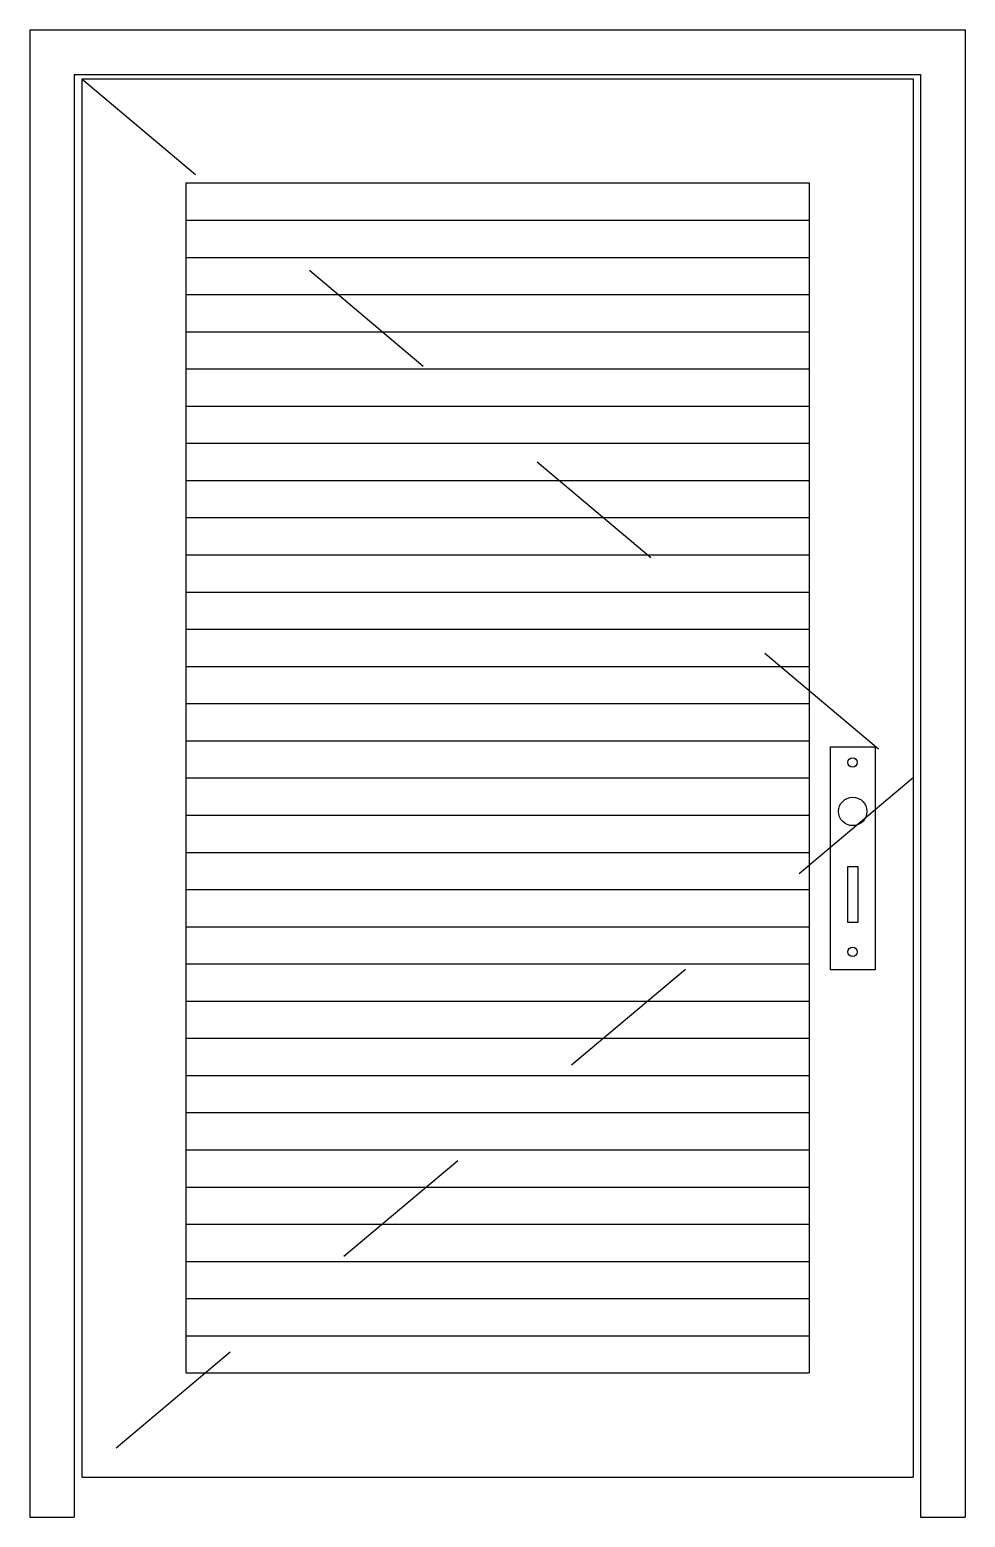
# Model space of a CAD drawing. Header units: millimetres. Extents: x 14.87 to 15.5, y 1345.47 to 1346.47.
import ezdxf

# ---------------------------------------------------------------- set-up
doc = ezdxf.new("R2010")
doc.units = ezdxf.units.MM
doc.header["$LTSCALE"] = 0.5
doc.linetypes.add('HIDDEN2', pattern=[0.1875, 0.125, -0.0625])
doc.layers.add('Gravia_Portas', color=1, linetype='Continuous')
doc.layers.add('Gravia_Portas_hidden2', color=1, linetype='HIDDEN2')

msp = doc.modelspace()

# ---------------------------------------------------------------- linework, layer by layer
at = {"layer": 'Gravia_Portas', "color": 2}
for p, q in [((14.8697, 1346.4663), (14.8697, 1345.4663)), ((14.8697, 1346.4663), (15.4987, 1346.4663)), ((15.4987, 1346.4663), (15.4987, 1345.4663))]:
    msp.add_line(p, q, dxfattribs=at)
at = {"layer": 'Gravia_Portas'}
for p, q in [((14.8997, 1346.4363), (14.8997, 1345.4663)), ((14.8997, 1346.4363), (15.4687, 1346.4363)), ((14.9047, 1346.4333), (14.9047, 1345.4933)), ((14.9047, 1346.4333), (15.4637, 1346.4333)), ((15.4637, 1346.4333), (15.4637, 1345.4933)), ((15.4687, 1346.4363), (15.4687, 1345.4663)), ((14.9747, 1346.3633), (14.9747, 1345.5633)), ((14.9747, 1346.3633), (15.3937, 1346.3633)), ((15.0879, 1346.3633), (15.0879, 1346.3633)), ((15.1079, 1346.3633), (15.1079, 1346.3633)), ((15.1629, 1346.3633), (15.1629, 1346.3633)), ((15.1829, 1346.3633), (15.1829, 1346.3633)), ((15.2379, 1346.3633), (15.2379, 1346.3633)), ((15.2579, 1346.3633), (15.2579, 1346.3633)), ((15.3129, 1346.3633), (15.3129, 1346.3633)), ((15.3329, 1346.3633), (15.3329, 1346.3633)), ((15.3797, 1346.3633), (15.3797, 1346.3633)), ((15.3937, 1346.3633), (15.3937, 1345.5633)), ((14.9747, 1346.3383), (15.3937, 1346.3383)), ((14.9747, 1346.3133), (15.3937, 1346.3133)), ((14.9747, 1346.2883), (15.3937, 1346.2883)), ((14.9747, 1346.2633), (15.3937, 1346.2633)), ((14.9747, 1346.2383), (15.3937, 1346.2383)), ((14.9747, 1346.2133), (15.3937, 1346.2133)), ((14.9747, 1346.1883), (15.3937, 1346.1883)), ((14.9747, 1346.1633), (15.3937, 1346.1633)), ((14.9747, 1346.1383), (15.3937, 1346.1383)), ((14.9747, 1346.1133), (15.3937, 1346.1133)), ((14.9747, 1346.0883), (15.3937, 1346.0883)), ((14.9747, 1346.0633), (15.3937, 1346.0633)), ((14.9747, 1346.0383), (15.3937, 1346.0383)), ((14.9747, 1346.0133), (15.3937, 1346.0133)), ((14.9747, 1345.9883), (15.3937, 1345.9883)), ((15.4081, 1345.8343), (15.4081, 1345.9843)), ((15.4081, 1345.9843), (15.4381, 1345.9843)), ((15.4381, 1345.9843), (15.4381, 1345.8343)), ((14.9747, 1345.9633), (15.3937, 1345.9633)), ((14.9747, 1345.9383), (15.3937, 1345.9383)), ((14.9747, 1345.9133), (15.3937, 1345.9133)), ((15.4197, 1345.9037), (15.4265, 1345.9037)), ((15.4197, 1345.8662), (15.4197, 1345.9037)), ((15.4265, 1345.9037), (15.4265, 1345.8662)), ((14.9747, 1345.8883), (15.3937, 1345.8883)), ((14.9747, 1345.8633), (15.3937, 1345.8633)), ((15.4265, 1345.8662), (15.4197, 1345.8662)), ((14.9747, 1345.8383), (15.3937, 1345.8383)), ((15.4381, 1345.8343), (15.4081, 1345.8343)), ((14.9747, 1345.8133), (15.3937, 1345.8133)), ((14.9747, 1345.7883), (15.3937, 1345.7883)), ((14.9747, 1345.7633), (15.3937, 1345.7633)), ((14.9747, 1345.7383), (15.3937, 1345.7383)), ((14.9747, 1345.7133), (15.3937, 1345.7133)), ((14.9747, 1345.6883), (15.3937, 1345.6883)), ((14.9747, 1345.6633), (15.3937, 1345.6633)), ((14.9747, 1345.6383), (15.3937, 1345.6383)), ((14.9747, 1345.6133), (15.3937, 1345.6133)), ((14.9747, 1345.5883), (15.3937, 1345.5883)), ((14.9747, 1345.5633), (15.3937, 1345.5633)), ((14.9747, 1345.5633), (15.3937, 1345.5633)), ((14.9047, 1345.4933), (15.4637, 1345.4933)), ((14.8697, 1345.4663), (14.8997, 1345.4663)), ((15.4687, 1345.4663), (15.4987, 1345.4663))]:
    msp.add_line(p, q, dxfattribs=at)
for centre, radius in [((15.423, 1345.9737), 0.00318), ((15.4231, 1345.9408), 0.00955), ((15.423, 1345.8464), 0.00318)]:
    msp.add_circle(centre, radius, dxfattribs=at)
at = {"layer": 'Gravia_Portas_hidden2'}
for p, q in [((14.9047, 1346.4333), (15.4637, 1345.9633)), ((15.4637, 1345.9633), (14.9047, 1345.4933))]:
    msp.add_line(p, q, dxfattribs=at)

doc.saveas('drawing.dxf')
